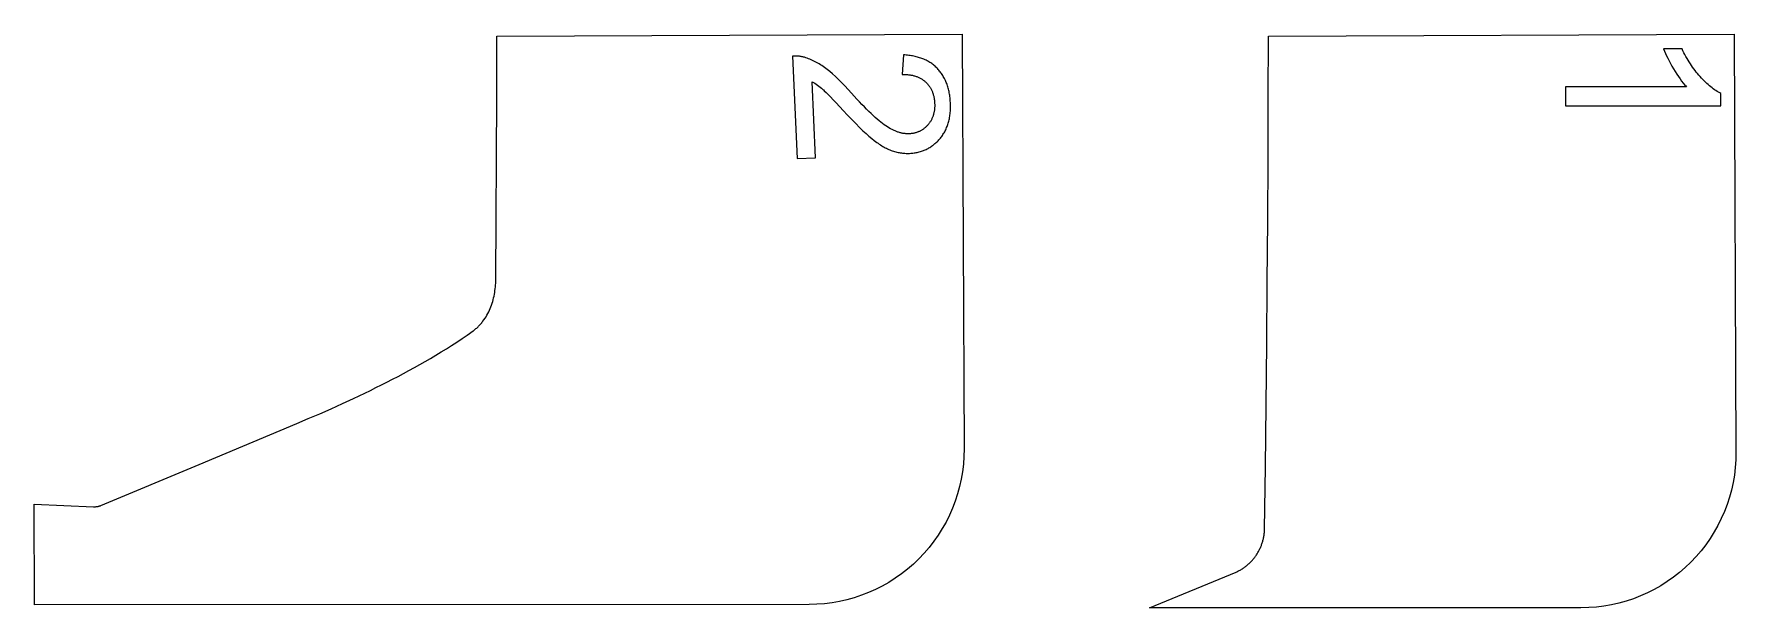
# Model space of a CAD drawing. Extents: x -8894 to -3022, y 6798 to 8329.
# Drawn here: x -3571 to -3022, y 8144 to 8329 of the extents above; entities that cross this region are included whole.
import ezdxf

# ---------------------------------------------------------------- set-up
doc = ezdxf.new("R2010")
doc.units = 0
doc.layers.add('LAYER_03', color=7, linetype='CONTINUOUS')
doc.layers.add('STEVILKE', color=7, linetype='CONTINUOUS')

msp = doc.modelspace()

# ---------------------------------------------------------------- linework, layer by layer
at = {"layer": 'LAYER_03'}
for points in [[(-3320.84, 8145.32), (-3570.65, 8145.23), (-3570.79, 8177.68), (-3551.57, 8176.85), (-3551.41, 8176.84), (-3551.25, 8176.84), (-3551.09, 8176.85), (-3550.92, 8176.85), (-3550.76, 8176.87), (-3550.6, 8176.89), (-3550.44, 8176.91), (-3550.28, 8176.93), (-3550.13, 8176.96), (-3549.97, 8177), (-3549.82, 8177.04), (-3549.67, 8177.08), (-3549.52, 8177.13), (-3549.37, 8177.18), (-3549.22, 8177.23), (-3517.55, 8190.49), (-3486.04, 8203.69), (-3482.34, 8205.25), (-3478.67, 8206.84), (-3475, 8208.46), (-3471.36, 8210.1), (-3467.73, 8211.78), (-3465.92, 8212.64), (-3464.12, 8213.5), (-3462.32, 8214.37), (-3460.53, 8215.25), (-3458.74, 8216.14), (-3456.96, 8217.04), (-3455.18, 8217.96), (-3453.41, 8218.88), (-3451.65, 8219.81), (-3449.89, 8220.76), (-3448.14, 8221.72), (-3446.4, 8222.7), (-3444.66, 8223.68), (-3442.93, 8224.69), (-3441.21, 8225.71), (-3439.5, 8226.74), (-3437.8, 8227.8), (-3436.11, 8228.87), (-3434.43, 8229.96), (-3432.75, 8231.06), (-3431.09, 8232.19), (-3429.2, 8233.52), (-3428.96, 8233.7), (-3428.72, 8233.88), (-3428.49, 8234.07), (-3428.26, 8234.27), (-3428.04, 8234.46), (-3427.82, 8234.67), (-3427.61, 8234.87), (-3427.4, 8235.08), (-3427.19, 8235.29), (-3426.99, 8235.51), (-3426.79, 8235.73), (-3426.6, 8235.96), (-3426.41, 8236.19), (-3426.22, 8236.42), (-3426.04, 8236.65), (-3425.69, 8237.13), (-3425.35, 8237.62), (-3425.03, 8238.12), (-3424.73, 8238.63), (-3424.44, 8239.16), (-3424.17, 8239.69), (-3423.92, 8240.22), (-3423.68, 8240.77), (-3423.46, 8241.32), (-3423.25, 8241.88), (-3423.06, 8242.45), (-3422.88, 8243.02), (-3422.72, 8243.59), (-3422.58, 8244.17), (-3422.45, 8244.75), (-3422.33, 8245.34), (-3422.23, 8245.93), (-3422.14, 8246.52), (-3422.06, 8247.12), (-3422, 8247.71), (-3421.95, 8248.31), (-3421.91, 8248.91), (-3421.89, 8249.51), (-3421.88, 8250.11), (-3421.75, 8269.74), (-3421.65, 8289.37), (-3421.57, 8309), (-3421.53, 8328.63), (-3271.44, 8329.28), (-3270.86, 8195.54, -0.415379)], [(-3071.91, 8144.24), (-3211.08, 8144.2), (-3183.12, 8155.77), (-3182.86, 8155.89), (-3182.6, 8156.01), (-3182.35, 8156.14), (-3182.09, 8156.27), (-3181.84, 8156.4), (-3181.6, 8156.54), (-3181.35, 8156.69), (-3181.11, 8156.84), (-3180.87, 8157), (-3180.64, 8157.15), (-3180.41, 8157.32), (-3180.18, 8157.49), (-3179.95, 8157.66), (-3179.73, 8157.83), (-3179.51, 8158.01), (-3179.3, 8158.2), (-3179.09, 8158.39), (-3178.88, 8158.58), (-3178.67, 8158.77), (-3178.47, 8158.97), (-3178.27, 8159.17), (-3178.08, 8159.38), (-3177.89, 8159.59), (-3177.7, 8159.8), (-3177.52, 8160.02), (-3177.35, 8160.24), (-3177.17, 8160.46), (-3177, 8160.69), (-3176.84, 8160.92), (-3176.68, 8161.15), (-3176.52, 8161.38), (-3176.37, 8161.62), (-3176.22, 8161.86), (-3176.08, 8162.1), (-3175.94, 8162.35), (-3175.8, 8162.59), (-3175.67, 8162.84), (-3175.55, 8163.09), (-3175.43, 8163.35), (-3175.31, 8163.6), (-3175.2, 8163.86), (-3175.09, 8164.12), (-3174.99, 8164.39), (-3174.89, 8164.65), (-3174.79, 8164.92), (-3174.7, 8165.18), (-3174.62, 8165.45), (-3174.54, 8165.72), (-3174.47, 8166), (-3174.4, 8166.27), (-3174.33, 8166.54), (-3174.27, 8166.82), (-3174.21, 8167.1), (-3174.16, 8167.38), (-3174.12, 8167.66), (-3174.07, 8167.94), (-3174.04, 8168.22), (-3174.01, 8168.5), (-3173.98, 8168.78), (-3173.96, 8169.07), (-3173.94, 8169.35), (-3173.93, 8169.64), (-3173.67, 8189.76), (-3173.44, 8209.6), (-3173.24, 8229.43), (-3173.08, 8249.27), (-3172.94, 8269.11), (-3172.83, 8288.95), (-3172.76, 8308.79), (-3172.72, 8328.63), (-3022.51, 8329.28), (-3021.93, 8194.46, -0.415379)]]:
    msp.add_lwpolyline(points, format="xyb", close=True, dxfattribs=at)
at = {"layer": 'STEVILKE'}
for points in [[(-3326.14, 8322.14), (-3324.7, 8289.15), (-3318.81, 8289.4), (-3319.87, 8313.89), (-3319.45, 8313.64), (-3319.02, 8313.38), (-3318.59, 8313.1), (-3318.16, 8312.8), (-3317.73, 8312.49), (-3317.3, 8312.16), (-3316.87, 8311.81), (-3316.44, 8311.44), (-3316.21, 8311.24), (-3315.96, 8311.01), (-3315.38, 8310.46), (-3314.71, 8309.79), (-3313.93, 8308.99), (-3313.06, 8308.08), (-3312.09, 8307.05), (-3309.85, 8304.64), (-3308.42, 8303.1), (-3307.07, 8301.68), (-3305.8, 8300.38), (-3304.61, 8299.19), (-3303.5, 8298.11), (-3302.47, 8297.15), (-3301.52, 8296.3), (-3300.65, 8295.57), (-3299.83, 8294.92), (-3299.01, 8294.32), (-3298.61, 8294.04), (-3298.21, 8293.77), (-3297.81, 8293.51), (-3297.42, 8293.27), (-3297.03, 8293.04), (-3296.64, 8292.82), (-3296.26, 8292.61), (-3295.88, 8292.42), (-3295.5, 8292.24), (-3295.12, 8292.07), (-3294.75, 8291.91), (-3294.38, 8291.77), (-3294.01, 8291.63), (-3293.64, 8291.51), (-3293.27, 8291.4), (-3292.9, 8291.29), (-3292.53, 8291.2), (-3292.16, 8291.12), (-3291.79, 8291.04), (-3291.42, 8290.97), (-3291.05, 8290.92), (-3290.68, 8290.87), (-3290.3, 8290.84), (-3289.93, 8290.81), (-3289.56, 8290.79), (-3289.18, 8290.78), (-3288.81, 8290.79), (-3288.43, 8290.8), (-3288.07, 8290.82), (-3287.71, 8290.85), (-3287.35, 8290.88), (-3286.99, 8290.93), (-3286.65, 8290.98), (-3286.3, 8291.04), (-3285.96, 8291.11), (-3285.62, 8291.18), (-3285.29, 8291.27), (-3284.96, 8291.36), (-3284.63, 8291.46), (-3284.31, 8291.57), (-3283.99, 8291.68), (-3283.68, 8291.81), (-3283.37, 8291.94), (-3283.07, 8292.08), (-3282.77, 8292.23), (-3282.47, 8292.39), (-3282.18, 8292.55), (-3281.89, 8292.72), (-3281.6, 8292.9), (-3281.32, 8293.09), (-3281.05, 8293.29), (-3280.77, 8293.49), (-3280.51, 8293.71), (-3280.24, 8293.93), (-3279.98, 8294.15), (-3279.73, 8294.39), (-3279.47, 8294.64), (-3279.23, 8294.89), (-3278.98, 8295.15), (-3278.74, 8295.42), (-3278.51, 8295.69), (-3278.28, 8295.97), (-3278.07, 8296.26), (-3277.86, 8296.55), (-3277.66, 8296.85), (-3277.46, 8297.15), (-3277.28, 8297.46), (-3277.1, 8297.77), (-3276.93, 8298.09), (-3276.77, 8298.42), (-3276.62, 8298.75), (-3276.47, 8299.09), (-3276.33, 8299.43), (-3276.2, 8299.77), (-3276.08, 8300.13), (-3275.97, 8300.49), (-3275.87, 8300.85), (-3275.77, 8301.22), (-3275.68, 8301.59), (-3275.6, 8301.97), (-3275.53, 8302.36), (-3275.46, 8302.75), (-3275.4, 8303.15), (-3275.36, 8303.55), (-3275.32, 8303.96), (-3275.28, 8304.37), (-3275.26, 8304.79), (-3275.24, 8305.21), (-3275.23, 8305.64), (-3275.23, 8306.08), (-3275.24, 8306.52), (-3275.26, 8306.96), (-3275.31, 8307.84), (-3275.35, 8308.27), (-3275.39, 8308.7), (-3275.44, 8309.11), (-3275.5, 8309.53), (-3275.56, 8309.93), (-3275.63, 8310.33), (-3275.71, 8310.73), (-3275.8, 8311.11), (-3275.89, 8311.5), (-3275.99, 8311.87), (-3276.1, 8312.24), (-3276.21, 8312.61), (-3276.33, 8312.96), (-3276.46, 8313.32), (-3276.59, 8313.66), (-3276.73, 8314), (-3276.88, 8314.34), (-3277.04, 8314.67), (-3277.2, 8314.99), (-3277.37, 8315.31), (-3277.55, 8315.62), (-3277.73, 8315.92), (-3277.92, 8316.22), (-3278.12, 8316.51), (-3278.32, 8316.8), (-3278.53, 8317.08), (-3278.75, 8317.35), (-3278.97, 8317.62), (-3279.21, 8317.88), (-3279.45, 8318.14), (-3279.69, 8318.39), (-3279.94, 8318.63), (-3280.2, 8318.87), (-3280.46, 8319.1), (-3280.74, 8319.32), (-3281.01, 8319.53), (-3281.3, 8319.74), (-3281.58, 8319.94), (-3281.88, 8320.13), (-3282.18, 8320.32), (-3282.49, 8320.49), (-3282.8, 8320.66), (-3283.12, 8320.83), (-3283.45, 8320.98), (-3283.78, 8321.13), (-3284.12, 8321.27), (-3284.47, 8321.41), (-3284.82, 8321.53), (-3285.18, 8321.65), (-3285.54, 8321.76), (-3285.91, 8321.87), (-3286.29, 8321.97), (-3286.67, 8322.06), (-3287.06, 8322.14), (-3287.46, 8322.22), (-3287.86, 8322.28), (-3288.27, 8322.35), (-3288.68, 8322.4), (-3289.1, 8322.45), (-3289.53, 8322.49), (-3289.96, 8322.52), (-3290.4, 8322.54), (-3290.77, 8316.21), (-3290.48, 8316.22), (-3290.19, 8316.23), (-3289.91, 8316.22), (-3289.63, 8316.21), (-3289.35, 8316.2), (-3289.08, 8316.18), (-3288.81, 8316.16), (-3288.54, 8316.13), (-3288.28, 8316.1), (-3288.02, 8316.06), (-3287.77, 8316.01), (-3287.52, 8315.96), (-3287.27, 8315.91), (-3287.03, 8315.85), (-3286.79, 8315.78), (-3286.55, 8315.71), (-3286.32, 8315.63), (-3286.09, 8315.55), (-3285.87, 8315.46), (-3285.65, 8315.37), (-3285.43, 8315.27), (-3285.22, 8315.17), (-3285.01, 8315.06), (-3284.81, 8314.95), (-3284.61, 8314.83), (-3284.41, 8314.7), (-3284.21, 8314.57), (-3284.02, 8314.44), (-3283.84, 8314.3), (-3283.65, 8314.15), (-3283.48, 8314), (-3283.3, 8313.85), (-3283.13, 8313.68), (-3282.96, 8313.52), (-3282.8, 8313.35), (-3282.65, 8313.18), (-3282.5, 8313.01), (-3282.35, 8312.83), (-3282.21, 8312.64), (-3282.08, 8312.46), (-3281.95, 8312.27), (-3281.82, 8312.07), (-3281.7, 8311.88), (-3281.58, 8311.68), (-3281.47, 8311.47), (-3281.37, 8311.26), (-3281.27, 8311.05), (-3281.17, 8310.83), (-3281.08, 8310.61), (-3281, 8310.39), (-3280.92, 8310.16), (-3280.84, 8309.93), (-3280.77, 8309.7), (-3280.71, 8309.46), (-3280.65, 8309.22), (-3280.59, 8308.97), (-3280.54, 8308.73), (-3280.5, 8308.47), (-3280.46, 8308.22), (-3280.42, 8307.96), (-3280.39, 8307.69), (-3280.37, 8307.42), (-3280.35, 8307.15), (-3280.34, 8306.88), (-3280.33, 8306.62), (-3280.32, 8306.36), (-3280.32, 8306.11), (-3280.33, 8305.85), (-3280.34, 8305.61), (-3280.36, 8305.36), (-3280.38, 8305.12), (-3280.4, 8304.88), (-3280.44, 8304.64), (-3280.47, 8304.41), (-3280.51, 8304.17), (-3280.56, 8303.95), (-3280.61, 8303.72), (-3280.67, 8303.5), (-3280.73, 8303.28), (-3280.8, 8303.06), (-3280.87, 8302.84), (-3280.94, 8302.63), (-3281.02, 8302.43), (-3281.11, 8302.22), (-3281.2, 8302.02), (-3281.3, 8301.82), (-3281.4, 8301.62), (-3281.51, 8301.43), (-3281.62, 8301.23), (-3281.74, 8301.05), (-3281.86, 8300.86), (-3281.98, 8300.68), (-3282.12, 8300.5), (-3282.25, 8300.32), (-3282.39, 8300.15), (-3282.54, 8299.98), (-3282.69, 8299.81), (-3282.84, 8299.65), (-3283, 8299.49), (-3283.16, 8299.34), (-3283.32, 8299.19), (-3283.48, 8299.05), (-3283.65, 8298.91), (-3283.81, 8298.78), (-3283.98, 8298.65), (-3284.16, 8298.53), (-3284.33, 8298.41), (-3284.51, 8298.3), (-3284.69, 8298.19), (-3284.87, 8298.09), (-3285.06, 8297.99), (-3285.24, 8297.9), (-3285.43, 8297.81), (-3285.63, 8297.73), (-3285.82, 8297.65), (-3286.02, 8297.58), (-3286.22, 8297.51), (-3286.42, 8297.45), (-3286.62, 8297.39), (-3286.83, 8297.34), (-3287.04, 8297.3), (-3287.25, 8297.25), (-3287.47, 8297.22), (-3287.68, 8297.18), (-3287.9, 8297.16), (-3288.12, 8297.13), (-3288.35, 8297.12), (-3288.57, 8297.1), (-3288.79, 8297.1), (-3289.01, 8297.1), (-3289.23, 8297.1), (-3289.45, 8297.11), (-3289.67, 8297.13), (-3289.9, 8297.15), (-3290.12, 8297.17), (-3290.34, 8297.21), (-3290.57, 8297.24), (-3290.8, 8297.29), (-3291.03, 8297.33), (-3291.26, 8297.39), (-3291.49, 8297.45), (-3291.72, 8297.51), (-3291.95, 8297.59), (-3292.18, 8297.66), (-3292.42, 8297.74), (-3292.66, 8297.83), (-3292.89, 8297.93), (-3293.13, 8298.02), (-3293.37, 8298.13), (-3293.61, 8298.24), (-3294.09, 8298.47), (-3294.58, 8298.73), (-3295.07, 8299.01), (-3295.57, 8299.32), (-3296.07, 8299.64), (-3296.59, 8300), (-3297.12, 8300.39), (-3297.69, 8300.83), (-3298.27, 8301.31), (-3298.88, 8301.83), (-3299.51, 8302.38), (-3300.17, 8302.98), (-3300.85, 8303.62), (-3301.55, 8304.3), (-3302.27, 8305.02), (-3303.02, 8305.78), (-3303.8, 8306.58), (-3304.59, 8307.42), (-3305.41, 8308.3), (-3307.12, 8310.18), (-3308.24, 8311.4), (-3309.31, 8312.56), (-3310.35, 8313.63), (-3311.36, 8314.63), (-3312.33, 8315.55), (-3313.27, 8316.4), (-3314.17, 8317.17), (-3315.03, 8317.87), (-3315.46, 8318.19), (-3315.88, 8318.5), (-3316.31, 8318.8), (-3316.73, 8319.09), (-3317.16, 8319.36), (-3317.58, 8319.63), (-3318.01, 8319.88), (-3318.43, 8320.12), (-3318.86, 8320.35), (-3319.28, 8320.56), (-3319.71, 8320.77), (-3320.14, 8320.96), (-3320.57, 8321.14), (-3320.99, 8321.31), (-3321.42, 8321.47), (-3321.85, 8321.61), (-3322.11, 8321.7), (-3322.37, 8321.77), (-3322.63, 8321.84), (-3322.9, 8321.91), (-3323.16, 8321.96), (-3323.43, 8322.01), (-3323.69, 8322.06), (-3323.96, 8322.09), (-3324.23, 8322.12), (-3324.5, 8322.14), (-3324.77, 8322.16), (-3325.04, 8322.17), (-3325.31, 8322.17), (-3325.59, 8322.17), (-3325.86, 8322.16)], [(-3037.85, 8312.26), (-3076.95, 8312.26), (-3076.95, 8306.12), (-3026.78, 8306.12), (-3026.78, 8310.07), (-3027.18, 8310.28), (-3027.59, 8310.51), (-3028, 8310.75), (-3028.41, 8311.02), (-3028.82, 8311.29), (-3029.23, 8311.59), (-3029.65, 8311.91), (-3030.07, 8312.24), (-3030.48, 8312.59), (-3030.9, 8312.95), (-3031.33, 8313.34), (-3031.75, 8313.74), (-3032.17, 8314.16), (-3032.6, 8314.6), (-3033.03, 8315.05), (-3033.46, 8315.53), (-3033.88, 8316.01), (-3034.3, 8316.51), (-3034.71, 8317.02), (-3035.11, 8317.53), (-3035.51, 8318.06), (-3035.9, 8318.6), (-3036.27, 8319.14), (-3036.64, 8319.7), (-3037.01, 8320.27), (-3037.36, 8320.85), (-3037.71, 8321.43), (-3038.05, 8322.03), (-3038.38, 8322.64), (-3038.7, 8323.26), (-3039.01, 8323.89), (-3039.32, 8324.52), (-3045.25, 8324.52), (-3044.97, 8323.8), (-3044.66, 8323.05), (-3044.31, 8322.27), (-3043.93, 8321.48), (-3043.52, 8320.66), (-3043.07, 8319.82), (-3042.59, 8318.95), (-3042.08, 8318.07), (-3041.55, 8317.19), (-3041.02, 8316.35), (-3040.5, 8315.56), (-3039.97, 8314.82), (-3039.44, 8314.11), (-3038.91, 8313.45), (-3038.38, 8312.83), (-3038.12, 8312.54)]]:
    msp.add_lwpolyline(points, close=True, dxfattribs=at)

doc.saveas('drawing.dxf')
